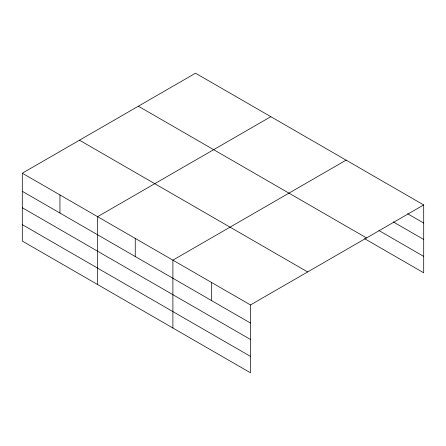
<?xml version="1.0" encoding="UTF-8"?>
<svg xmlns="http://www.w3.org/2000/svg" width="446" height="446" viewBox="0 0 446 446"><rect width="100%" height="100%" fill="white"/><g stroke="black" fill="none" stroke-linecap="round" stroke-linejoin="round"><path stroke-width="0.67" d="M22.3 173.21L250.479 304.947L250.479 372.8L22.3 241.063L22.3 173.21L195.521 73.2L423.7 204.937L423.7 272.79L364.622 238.682M270.822 116.674L97.596 216.684L97.596 284.537M346.118 160.142L172.897 260.152L172.897 328.011M250.479 304.947L423.7 204.937M407.588 213.74L423.7 223.045M393.266 221.891L423.7 239.463M378.944 230.532L423.7 256.378M138.36 106.204L366.534 237.935M79.466 140.206L307.64 271.943M22.3 191.317L250.479 323.055M22.3 207.736L250.479 339.473M22.3 224.65L250.479 356.387M211.688 282.547L211.688 300.66M135.249 238.415L135.249 256.528M59.948 194.947L59.948 213.054"/></g></svg>
